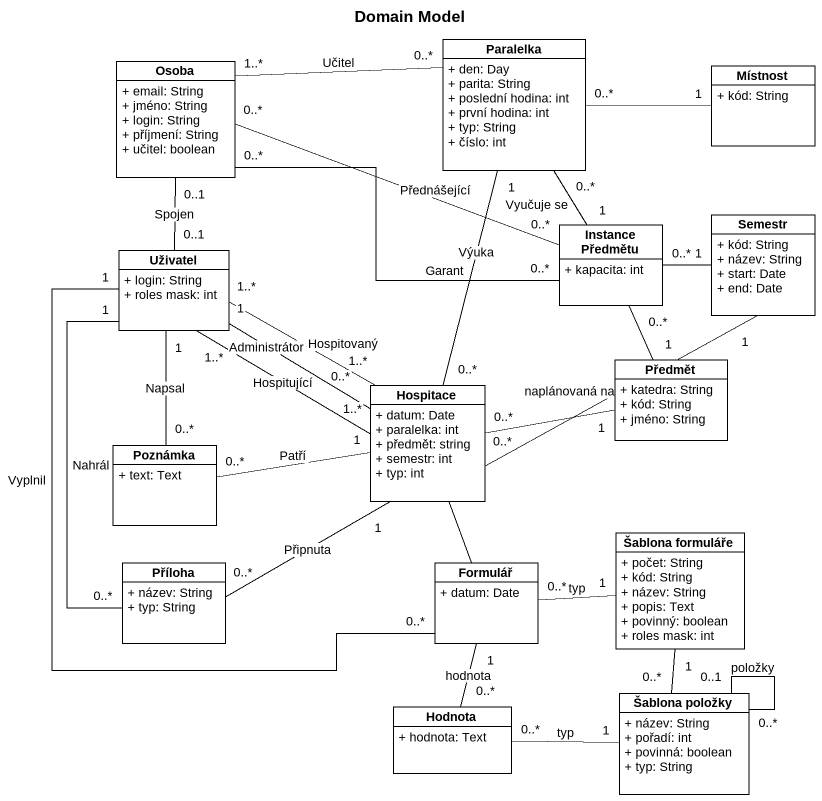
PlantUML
@startuml
title Domain Model
hide circle
hide empty members
skinparam classAttributeIconSize 0
class Osoba {
  + email: String
  + jméno: String
  + login: String
  + příjmení: String
  + učitel: boolean
}
class Paralelka {
  + den: Day
  + parita: String
  + poslední hodina: int
  + první hodina: int
  + typ: String
  + číslo: int
}
class Místnost {
  + kód: String
}
class "Instance Předmětu" as Instance_Předmětu {
  + kapacita: int
}
class Semestr {
  + kód: String
  + název: String
  + start: Date
  + end: Date
}
class Uživatel {
  + login: String
  + roles mask: int
}
class Hospitace {
  + datum: Date
  + paralelka: int
  + předmět: string
  + semestr: int
  + typ: int
}
class Předmět {
  + katedra: String
  + kód: String
  + jméno: String
}
class Poznámka {
  + text: Text
}
class "Šablona formuláře" as Šablona_formuláře {
  + počet: String
  + kód: String
  + název: String
  + popis: Text
  + povinný: boolean
  + roles mask: int
}
class Příloha {
  + název: String
  + typ: String
}
class Formulář {
  + datum: Date
}
class "Šablona položky" as Šablona_položky {
  + název: String
  + pořadí: int
  + povinná: boolean
  + typ: String
}
class Hodnota {
  + hodnota: Text
}
Osoba "0..*" -right- "0..*" Instance_Předmětu : Garant
Osoba "0..1" -- "0..1" Uživatel : Spojen
Paralelka "0..*" -left- "1..*" Osoba : Učitel
Paralelka "0..*" -- "1" Instance_Předmětu : Vyučuje se
Paralelka "1" -- "0..*" Hospitace : Výuka
Místnost "1" -left- "0..*" Paralelka
Instance_Předmětu "0..*" -left- "0..*" Osoba : Přednášející
Semestr "1" -left- "0..*" Instance_Předmětu
Uživatel "1..*" -- "1..*" Hospitace : Hospitující
Uživatel "1..*" -- "1..*" Hospitace : Hospitovaný
Uživatel "1" -- "0..*" Poznámka : Napsal
Uživatel "1" -- "0..*" Příloha : Nahrál
Uživatel "1" -- "0..*" Formulář : Vyplnil
Hospitace "0..*" -right- "1" Semestr : naplánovaná na
Hospitace "0..*" -up- "1" Uživatel : Administrátor
Hospitace "1" -left- "0..*" Poznámka : Patří
Předmět "1" -up- "0..*" Instance_Předmětu
Předmět "1" -left- "0..*" Hospitace
Příloha "0..*" -up- "1" Hospitace : Připnuta
Formulář -up- Hospitace
Formulář "0..*" -right- "1" Šablona_formuláře : typ
Šablona_položky "0..*" -up- "1" Šablona_formuláře
Šablona_položky "0..*" -- "0..1" Šablona_položky : položky
Šablona_položky "1" -left- "0..*" Hodnota : typ
Hodnota "0..*" -up- "1" Formulář : hodnota
@enduml
